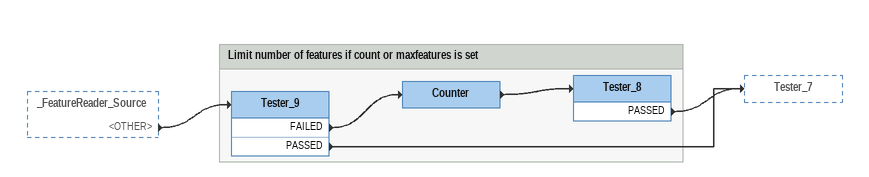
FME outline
_FeatureReader_Source [outside]
    <OTHER> -> Tester_9

Bookmark: Limit number of features if count or maxfeatures is set
Tester_9
    FAILED -> Counter
    PASSED -> Tester_7
Counter
    -> Tester_8
Tester_8
    PASSED -> Tester_7
